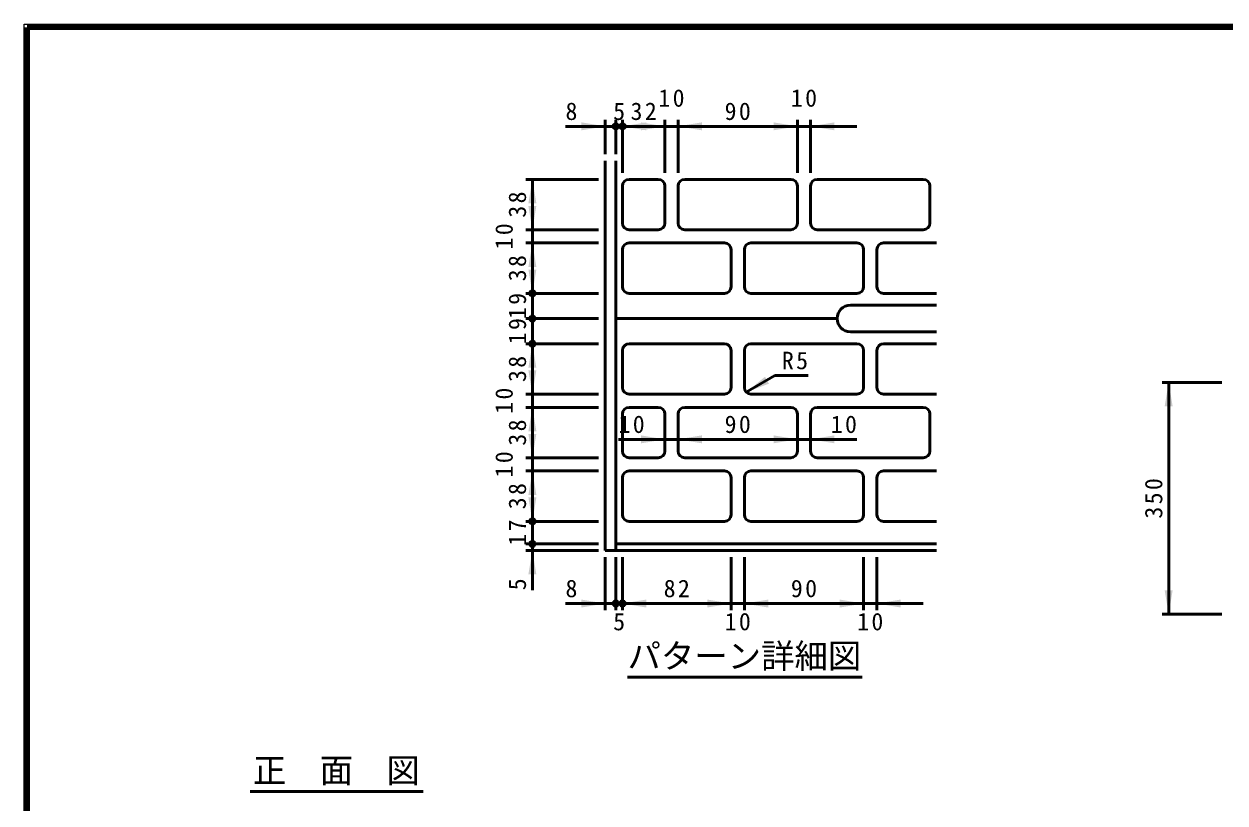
# Model space of a CAD drawing. Units: millimetres, scale not verified, with parts at other scales. Extents: x 100 to 4105, y 100 to 2870.
# Drawn here: x 100 to 1913, y 1695 to 2870 of the extents above; entities that cross this region are included whole.
import ezdxf
from ezdxf.enums import TextEntityAlignment as Align

# ---------------------------------------------------------------- set-up
doc = ezdxf.new("R2010")
doc.units = ezdxf.units.MM
doc.header["$LTSCALE"] = 5
doc.layers.add('V-nasSTD', color=7, linetype='Continuous', lineweight=50)
doc.styles.add('ＭＳ ゴシック', font='')
doc.styles.get('ＭＳ ゴシック').set_extended_font_data('MS Gothic')

msp = doc.modelspace()

# ---------------------------------------------------------------- hatches: boundary and pattern name
at = {"layer": 'V-nasSTD'}
for points in [[(941.338, 2709.631), (977.338, 2715.631), (941.338, 2721.631)], [(1039.338, 2721.631), (1003.338, 2715.631), (1039.338, 2709.631)], [(1031.338, 2709.631), (1067.338, 2715.631), (1031.338, 2721.631)], [(1123.338, 2721.631), (1087.338, 2715.631), (1123.338, 2709.631)], [(1231.338, 2709.631), (1267.338, 2715.631), (1231.338, 2721.631)], [(1323.338, 2721.631), (1287.338, 2715.631), (1323.338, 2709.631)], [(873.338, 2599.631), (867.338, 2635.631), (861.338, 2599.631)], [(861.338, 2595.631), (867.338, 2559.631), (873.338, 2595.631)], [(873.338, 2503.631), (867.338, 2539.631), (861.338, 2503.631)], [(861.338, 2499.631), (867.338, 2463.631), (873.338, 2499.631)], [(873.338, 2351.631), (867.338, 2387.631), (861.338, 2351.631)], [(861.338, 2347.631), (867.338, 2311.631), (873.338, 2347.631)], [(1218.444, 2337.757), (1190.267, 2314.56), (1224.444, 2327.364)], [(1833.814, 2293.351), (1827.814, 2329.351), (1821.814, 2293.351)], [(873.338, 2255.631), (867.338, 2291.631), (861.338, 2255.631)], [(861.338, 2251.631), (867.338, 2215.631), (873.338, 2251.631)], [(1031.338, 2237.373), (1067.338, 2243.373), (1031.338, 2249.373)], [(1123.338, 2249.373), (1087.338, 2243.373), (1123.338, 2237.373)], [(1231.338, 2237.373), (1267.338, 2243.373), (1231.338, 2249.373)], [(1323.338, 2249.373), (1287.338, 2243.373), (1323.338, 2237.373)], [(873.338, 2159.631), (867.338, 2195.631), (861.338, 2159.631)], [(861.338, 2155.631), (867.338, 2119.631), (873.338, 2155.631)], [(873.338, 2039.631), (867.338, 2075.631), (861.338, 2039.631)], [(1821.814, 2015.351), (1827.814, 1979.351), (1833.814, 2015.351)], [(941.338, 1989.631), (977.338, 1995.631), (941.338, 2001.631)], [(1039.338, 2001.631), (1003.338, 1995.631), (1039.338, 1989.631)], [(1131.338, 1989.631), (1167.338, 1995.631), (1131.338, 2001.631)], [(1223.338, 2001.631), (1187.338, 1995.631), (1223.338, 1989.631)], [(1331.338, 1989.631), (1367.338, 1995.631), (1331.338, 2001.631)], [(1423.338, 2001.631), (1387.338, 1995.631), (1423.338, 1989.631)]]:
    msp.add_hatch(color=256, dxfattribs=at).paths.add_polyline_path(points)

# ---------------------------------------------------------------- linework, layer by layer
at = {"layer": 'V-nasSTD', "lineweight": 100}
for p, q in [((105, 2865), (105, 105)), ((4100, 2865), (105, 2865))]:
    msp.add_line(p, q, dxfattribs=at)
at = {"layer": 'V-nasSTD'}
for p, q in [((977.338, 2673.631), (977.338, 2725.631)), ((993.338, 2673.631), (993.338, 2725.631)), ((1003.338, 2645.631), (1003.338, 2725.631)), ((1067.338, 2645.631), (1067.338, 2725.631)), ((1087.338, 2645.631), (1087.338, 2725.631)), ((1267.338, 2645.631), (1267.338, 2725.631)), ((1287.338, 2645.631), (1287.338, 2725.631)), ((917.338, 2715.631), (977.338, 2715.631)), ((977.338, 2715.631), (993.338, 2715.631)), ((993.338, 2715.631), (1003.338, 2715.631)), ((1003.338, 2715.631), (1067.338, 2715.631)), ((1067.338, 2715.631), (1087.338, 2715.631)), ((1087.338, 2715.631), (1267.338, 2715.631)), ((1267.338, 2715.631), (1287.338, 2715.631)), ((1287.338, 2715.631), (1357.338, 2715.631)), ((977.338, 2663.631), (977.338, 2075.631)), ((993.338, 2663.631), (993.338, 2075.631)), ((967.338, 2635.631), (857.338, 2635.631)), ((867.338, 2559.631), (867.338, 2635.631)), ((1057.338, 2635.631), (1013.338, 2635.631)), ((1257.338, 2635.631), (1097.338, 2635.631)), ((1457.338, 2635.631), (1297.338, 2635.631)), ((1003.338, 2625.631), (1003.338, 2569.631)), ((1067.338, 2569.631), (1067.338, 2625.631)), ((1087.338, 2625.631), (1087.338, 2569.631)), ((1267.338, 2569.631), (1267.338, 2625.631)), ((1287.338, 2625.631), (1287.338, 2569.631)), ((1467.338, 2569.631), (1467.338, 2625.631)), ((967.338, 2559.631), (857.338, 2559.631)), ((867.338, 2539.631), (867.338, 2559.631)), ((1013.338, 2559.631), (1057.338, 2559.631)), ((1097.338, 2559.631), (1257.338, 2559.631)), ((1297.338, 2559.631), (1457.338, 2559.631)), ((967.338, 2539.631), (857.338, 2539.631)), ((867.338, 2463.631), (867.338, 2539.631)), ((1157.338, 2539.631), (1013.338, 2539.631)), ((1357.338, 2539.631), (1197.338, 2539.631)), ((1477.338, 2539.631), (1397.338, 2539.631)), ((1003.338, 2529.631), (1003.338, 2473.631)), ((1167.338, 2473.631), (1167.338, 2529.631)), ((1187.338, 2529.631), (1187.338, 2473.631)), ((1367.338, 2473.631), (1367.338, 2529.631)), ((1387.338, 2529.631), (1387.338, 2473.631)), ((967.338, 2463.631), (857.338, 2463.631)), ((867.338, 2425.631), (867.338, 2463.631)), ((1013.338, 2463.631), (1157.338, 2463.631)), ((1197.338, 2463.631), (1357.338, 2463.631)), ((1397.338, 2463.631), (1477.338, 2463.631)), ((1347.338, 2445.631), (1477.338, 2445.631)), ((967.338, 2425.631), (857.338, 2425.631)), ((867.338, 2387.631), (867.338, 2425.631)), ((993.338, 2425.631), (1327.338, 2425.631)), ((1347.338, 2405.631), (1477.338, 2405.631)), ((967.338, 2387.631), (857.338, 2387.631)), ((967.338, 2387.631), (857.338, 2387.631)), ((867.338, 2311.631), (867.338, 2387.631)), ((1003.338, 2321.631), (1003.338, 2377.631)), ((1013.338, 2387.631), (1157.338, 2387.631)), ((1167.338, 2377.631), (1167.338, 2321.631)), ((1187.338, 2321.631), (1187.338, 2377.631)), ((1197.338, 2387.631), (1357.338, 2387.631)), ((1367.338, 2377.631), (1367.338, 2321.631)), ((1387.338, 2321.631), (1387.338, 2377.631)), ((1397.338, 2387.631), (1477.338, 2387.631)), ((1233.568, 2339.56), (1190.267, 2314.56)), ((1283.568, 2339.56), (1233.568, 2339.56)), ((1907.814, 2329.351), (1817.814, 2329.351)), ((1827.814, 1979.351), (1827.814, 2329.351)), ((967.338, 2311.631), (857.338, 2311.631)), ((867.338, 2291.631), (867.338, 2311.631)), ((1157.338, 2311.631), (1013.338, 2311.631)), ((1357.338, 2311.631), (1197.338, 2311.631)), ((1477.338, 2311.631), (1397.338, 2311.631)), ((967.338, 2291.631), (857.338, 2291.631)), ((867.338, 2215.631), (867.338, 2291.631)), ((1013.338, 2291.631), (1057.338, 2291.631)), ((1097.338, 2291.631), (1257.338, 2291.631)), ((1297.338, 2291.631), (1457.338, 2291.631)), ((1003.338, 2225.631), (1003.338, 2281.631)), ((1067.338, 2281.631), (1067.338, 2225.631)), ((1087.338, 2225.631), (1087.338, 2281.631)), ((1267.338, 2281.631), (1267.338, 2225.631)), ((1287.338, 2225.631), (1287.338, 2281.631)), ((1467.338, 2281.631), (1467.338, 2225.631)), ((997.338, 2243.373), (1067.338, 2243.373)), ((1067.338, 2243.373), (1087.338, 2243.373)), ((1087.338, 2243.373), (1267.338, 2243.373)), ((1267.338, 2243.373), (1287.338, 2243.373)), ((1357.338, 2243.373), (1287.338, 2243.373)), ((967.338, 2215.631), (857.338, 2215.631)), ((867.338, 2195.631), (867.338, 2215.631)), ((1057.338, 2215.631), (1013.338, 2215.631)), ((1257.338, 2215.631), (1097.338, 2215.631)), ((1457.338, 2215.631), (1297.338, 2215.631)), ((967.338, 2195.631), (857.338, 2195.631)), ((867.338, 2119.631), (867.338, 2195.631)), ((1013.338, 2195.631), (1157.338, 2195.631)), ((1197.338, 2195.631), (1357.338, 2195.631)), ((1397.338, 2195.631), (1477.338, 2195.631)), ((1003.338, 2129.631), (1003.338, 2185.631)), ((1167.338, 2185.631), (1167.338, 2129.631)), ((1187.338, 2129.631), (1187.338, 2185.631)), ((1367.338, 2185.631), (1367.338, 2129.631)), ((1387.338, 2129.631), (1387.338, 2185.631)), ((967.338, 2119.631), (857.338, 2119.631)), ((867.338, 2085.631), (867.338, 2119.631)), ((1157.338, 2119.631), (1013.338, 2119.631)), ((1357.338, 2119.631), (1197.338, 2119.631)), ((1477.338, 2119.631), (1397.338, 2119.631)), ((967.338, 2085.631), (857.338, 2085.631)), ((867.338, 2075.631), (867.338, 2085.631)), ((993.338, 2085.631), (1477.338, 2085.631)), ((967.338, 2075.631), (857.338, 2075.631)), ((867.338, 2015.631), (867.338, 2075.631)), ((977.338, 2075.631), (1477.338, 2075.631)), ((977.338, 2065.631), (977.338, 1985.631)), ((993.338, 2065.631), (993.338, 1985.631)), ((1003.338, 2065.631), (1003.338, 1985.631)), ((1167.338, 2065.631), (1167.338, 1985.631)), ((1187.338, 2065.631), (1187.338, 1985.631)), ((1187.338, 2065.631), (1187.338, 1985.631)), ((1367.338, 2065.631), (1367.338, 1985.631)), ((1387.338, 2065.631), (1387.338, 1985.631)), ((917.338, 1995.631), (977.338, 1995.631)), ((977.338, 1995.631), (993.338, 1995.631)), ((993.338, 1995.631), (1003.338, 1995.631)), ((1003.338, 1995.631), (1167.338, 1995.631)), ((1167.338, 1995.631), (1187.338, 1995.631)), ((1187.338, 1995.631), (1367.338, 1995.631)), ((1367.338, 1995.631), (1387.338, 1995.631)), ((1387.338, 1995.631), (1457.338, 1995.631)), ((1907.814, 1979.351), (1817.814, 1979.351)), ((1010.968, 1884.583), (1364.978, 1884.583)), ((441.458, 1711.89), (702.264, 1711.89))]:
    msp.add_line(p, q, dxfattribs=at)
at = {"layer": 'V-nasSTD', "lineweight": 13}
msp.add_lwpolyline([(100, 100), (100, 2870), (4105, 2870), (4105, 100)], close=True, dxfattribs=at)
at = {"layer": 'V-nasSTD'}
for centre in [(993.338, 2715.631), (1003.338, 2715.631), (867.338, 2463.631), (867.338, 2425.631), (867.338, 2387.631), (867.338, 2119.631), (867.338, 2085.631), (993.338, 1995.631), (1003.338, 1995.631)]:
    msp.add_circle(centre, 4, dxfattribs=at)
for centre, radius, start, end in [((1013.338, 2625.631), 10, 90, 180), ((1057.338, 2625.631), 10, 0, 90), ((1097.338, 2625.631), 10, 90, 180), ((1257.338, 2625.631), 10, 0, 90), ((1297.338, 2625.631), 10, 90, 180), ((1457.338, 2625.631), 10, 0, 90), ((1013.338, 2569.631), 10, 180, 270), ((1057.338, 2569.631), 10, 270, 0), ((1097.338, 2569.631), 10, 180, 270), ((1257.338, 2569.631), 10, 270, 0), ((1297.338, 2569.631), 10, 180, 270), ((1457.338, 2569.631), 10, 270, 0), ((1013.338, 2529.631), 10, 90, 180), ((1157.338, 2529.631), 10, 0, 90), ((1197.338, 2529.631), 10, 90, 180), ((1357.338, 2529.631), 10, 0, 90), ((1397.338, 2529.631), 10, 90, 180), ((1013.338, 2473.631), 10, 180, 270), ((1157.338, 2473.631), 10, 270, 0), ((1197.338, 2473.631), 10, 180, 270), ((1357.338, 2473.631), 10, 270, 0), ((1397.338, 2473.631), 10, 180, 270), ((1347.338, 2425.631), 20, 90, 270), ((1013.338, 2377.631), 10, 90, 180), ((1157.338, 2377.631), 10, 0, 90), ((1197.338, 2377.631), 10, 90, 180), ((1357.338, 2377.631), 10, 0, 90), ((1397.338, 2377.631), 10, 90, 180), ((1013.338, 2321.631), 10, 180, 270), ((1157.338, 2321.631), 10, 270, 0), ((1197.338, 2321.631), 10, 180, 270), ((1357.338, 2321.631), 10, 270, 0), ((1397.338, 2321.631), 10, 180, 270), ((1013.338, 2281.631), 10, 90, 180), ((1057.338, 2281.631), 10, 0, 90), ((1097.338, 2281.631), 10, 90, 180), ((1257.338, 2281.631), 10, 0, 90), ((1297.338, 2281.631), 10, 90, 180), ((1457.338, 2281.631), 10, 0, 90), ((1013.338, 2225.631), 10, 180, 270), ((1057.338, 2225.631), 10, 270, 0), ((1097.338, 2225.631), 10, 180, 270), ((1257.338, 2225.631), 10, 270, 0), ((1297.338, 2225.631), 10, 180, 270), ((1457.338, 2225.631), 10, 270, 0), ((1013.338, 2185.631), 10, 90, 180), ((1157.338, 2185.631), 10, 0, 90), ((1197.338, 2185.631), 10, 90, 180), ((1357.338, 2185.631), 10, 0, 90), ((1397.338, 2185.631), 10, 90, 180), ((1013.338, 2129.631), 10, 180, 270), ((1157.338, 2129.631), 10, 270, 0), ((1197.338, 2129.631), 10, 180, 270), ((1357.338, 2129.631), 10, 270, 0), ((1397.338, 2129.631), 10, 180, 270)]:
    msp.add_arc(centre, radius, start, end, dxfattribs=at)

# ---------------------------------------------------------------- texts
at = {"layer": 'V-nasSTD', "style": 'ＭＳ ゴシック'}
for s, height, p in [('8', 26.39, (917.338, 2751.631)), ('5', 26.39, (989.338, 2751.631)), ('8', 26.39, (917.338, 2031.631)), ('5', 26.39, (989.338, 1981.631)), ('パターン詳細図', 36.95, (1010.968, 1934.983)), ('正\u3000面\u3000図', 36.95, (445.458, 1762.29))]:
    msp.add_text(s, height=height, dxfattribs=at).set_placement(p, align=Align.TOP_LEFT)
msp.add_text('5', height=26.39, rotation=90, dxfattribs=at).set_placement((831.338, 2015.631), align=Align.TOP_LEFT)
at = {"layer": 'V-nasSTD', "char_height": 26.39, "attachment_point": 1, "style": 'ＭＳ ゴシック'}
for s, insert in [('\\T1.2;10', (1057.538, 2771.631)), ('\\T1.2;10', (1257.538, 2771.631)), ('\\T1.2;32', (1015.538, 2751.631)), ('\\T1.2;90', (1157.538, 2751.631)), ('\\T1.2;R5', (1243.968, 2375.56)), ('\\T1.2;10', (997.338, 2279.373)), ('\\T1.2;90', (1157.538, 2279.373)), ('\\T1.2;10', (1317.738, 2279.373)), ('\\T1.2;82', (1065.538, 2031.631)), ('\\T1.2;90', (1257.538, 2031.631)), ('\\T1.2;10', (1157.538, 1981.631)), ('\\T1.2;10', (1357.538, 1981.631))]:
    msp.add_mtext(s, dxfattribs=dict(at, insert=insert))
at = {"layer": 'V-nasSTD', "char_height": 26.39, "attachment_point": 1, "rotation": 90, "style": 'ＭＳ ゴシック'}
for s, insert in [('\\T1.2;38', (831.338, 2577.831)), ('\\T1.2;10', (811.338, 2529.831)), ('\\T1.2;38', (831.338, 2481.831)), ('\\T1.2;19', (831.338, 2424.831)), ('\\T1.2;19', (831.338, 2386.831)), ('\\T1.2;38', (831.338, 2329.831)), ('\\T1.2;10', (811.338, 2281.831)), ('\\T1.2;38', (831.338, 2233.831)), ('\\T1.2;10', (811.338, 2185.831)), ('\\T1.2;38', (831.338, 2137.831)), ('\\T1.2;350', (1791.814, 2123.751)), ('\\T1.2;17', (831.338, 2082.831))]:
    msp.add_mtext(s, dxfattribs=dict(at, insert=insert))

doc.saveas('drawing.dxf')
